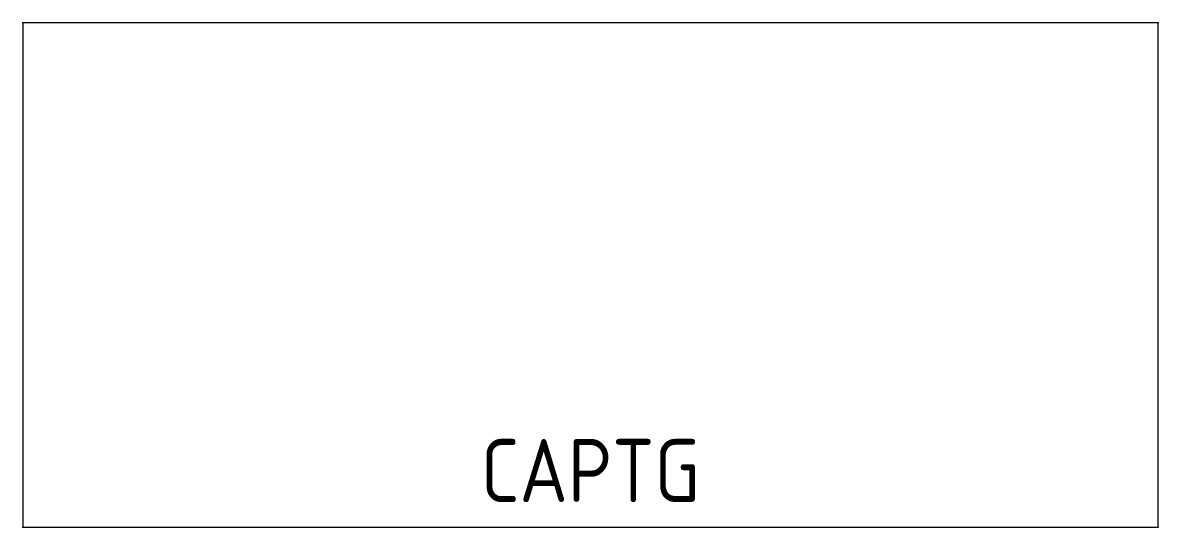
# Model space of a CAD drawing. Extents: x 0 to 45, y -20 to 0.
import ezdxf
from ezdxf.enums import TextEntityAlignment as Align

# ---------------------------------------------------------------- set-up
doc = ezdxf.new("R2010")
doc.units = 0
doc.header["$LTSCALE"] = 0.375
doc.header["$MEASUREMENT"] = 0
doc.layers.add('A-FURN-P-WKSF', color=1, linetype='Continuous')
doc.layers.add('A-FURN-P-WKSF-T', color=7, linetype='Continuous')
doc.styles.add('Notes', font='architxt.shx')

msp = doc.modelspace()

# ---------------------------------------------------------------- linework, layer by layer
at = {"layer": 'A-FURN-P-WKSF'}
for p, q in [((45, 0), (0, 0)), ((0, 0), (0, -20)), ((45, -20), (45, 0)), ((0, -20), (45, -20))]:
    msp.add_line(p, q, dxfattribs=at)
for p in [(0, 0), (45, 0), (0, -20), (45, -20)]:
    msp.add_point(p, dxfattribs=at)

# ---------------------------------------------------------------- texts
at = {"layer": 'A-FURN-P-WKSF-T', "style": 'Notes', "flags": 1}
for tag, s in [('CAPPN', '99004BEWP'), ('CAPMG', 'STC'), ('CAPMC', 'SC9'), ('CAPQT', '1'), ('CAPDH', '0.000000'), ('CAPGC', '')]:
    msp.add_attdef(tag, (0, 0), s, height=0.001, dxfattribs=at)
at = {"layer": 'A-FURN-P-WKSF-T', "style": 'Notes'}
msp.add_attdef('CAPTG', text='45/20', height=2.5, dxfattribs=at).set_placement((22.5, -19), align=Align.CENTER)

doc.saveas('drawing.dxf')
